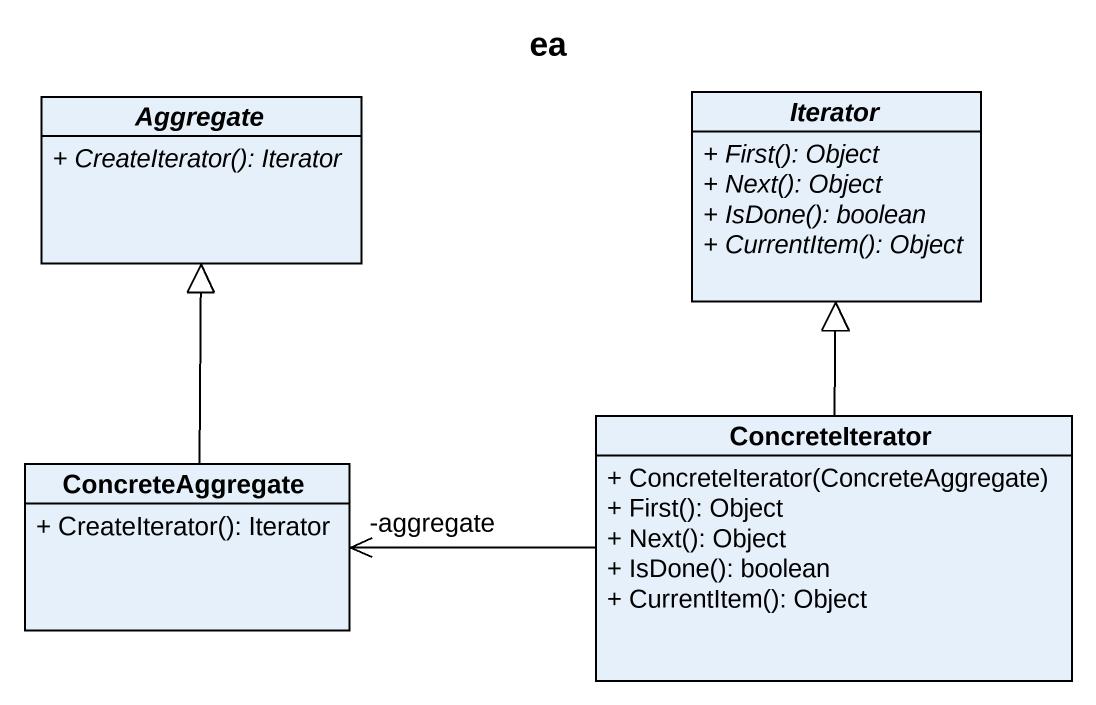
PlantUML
@startuml
title ea
hide circle
hide empty members
skinparam classAttributeIconSize 0
abstract class Aggregate {
  {abstract} + CreateIterator(): Iterator
}
abstract class Iterator {
  {abstract} + First(): Object
  {abstract} + Next(): Object
  {abstract} + IsDone(): boolean
  {abstract} + CurrentItem(): Object
}
class ConcreteIterator {
  + ConcreteIterator(ConcreteAggregate)
  + First(): Object
  + Next(): Object
  + IsDone(): boolean
  + CurrentItem(): Object
}
class ConcreteAggregate {
  + CreateIterator(): Iterator
}
ConcreteIterator -up-|> Iterator
ConcreteIterator -left-> "-aggregate" ConcreteAggregate
ConcreteAggregate -up-|> Aggregate
@enduml
